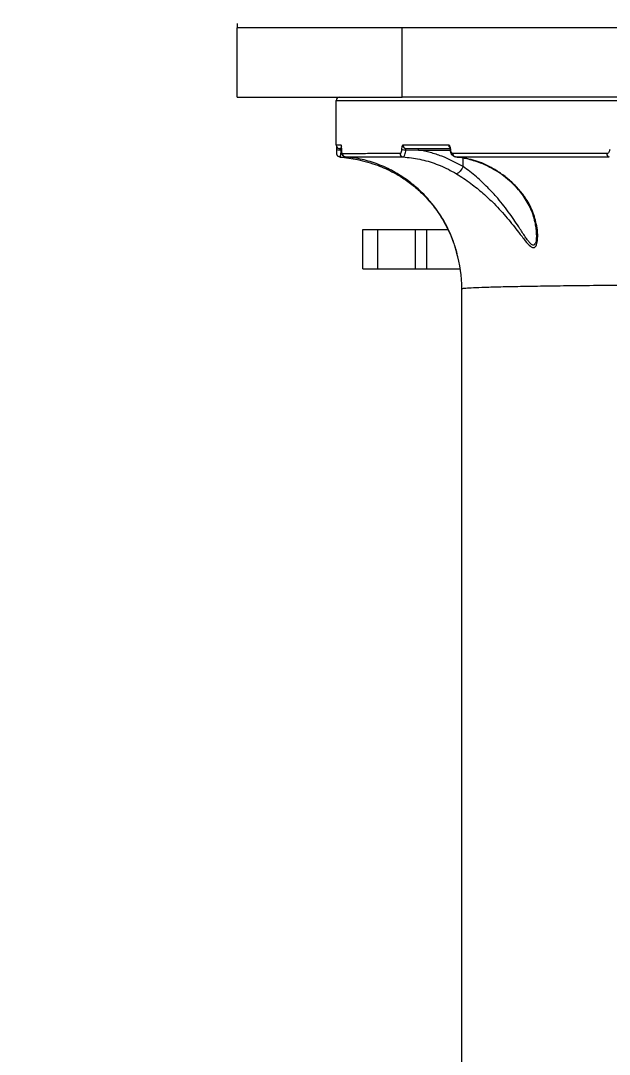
# Model space of a CAD drawing. Header units: millimetres. Extents: x -4781 to 5098, y -4410 to 4664.
# Drawn here: x -2095.6 to -1917.4, y 346.7 to 659.6 of the extents above; entities that cross this region are included whole.
import ezdxf

# ---------------------------------------------------------------- set-up
doc = ezdxf.new("R2010")
doc.units = ezdxf.units.MM
for name, color, linetype in [('DIKOM_ОБЪЕКТ', 7, 'Continuous'), ('DIKOM_РАЗМЕР_ЗОНА', 7, 'Continuous'), ('DIKOM_РАЗМЕР_ОБЪЕКТА', 7, 'Continuous')]:
    doc.layers.add(name, color=color, linetype=linetype)
doc.styles.add('style1', font='arial.ttf', dxfattribs={"width": 0.8})
doc.dimstyles.new('1-50', dxfattribs={"dimtxt": 300, "dimasz": 200, "dimexe": 100, "dimexo": 0, "dimgap": 100, "dimtad": 1, "dimtxsty": 'style1', "dimcen": 200, "dimclrd": 7, "dimclre": 7, "dimclrt": 7, "dimadec": 1, "dimazin": 2, "dimtfac": 1, "dimtmove": 0, "dimatfit": 2, "dimfxl": 0, "dimlwd": 25, "dimlwe": 18, "dimarcsym": 0})

# ---------------------------------------------------------------- blocks, each defined once
blk = doc.blocks.new('*D54')
at = {"layer": 'Defpoints', "color": 0, "transparency": 16777216}
for p in [(2534.93, 1098.4), (-3331.22, 763.4), (2534.93, -3200.56)]:
    blk.add_point(p, dxfattribs=at)
at = {"layer": 'DIKOM_РАЗМЕР_ОБЪЕКТА', "color": 7, "lineweight": 18, "transparency": 16777216}
for p, q in [((2534.93, 1098.4), (2534.93, -3300.56)), ((-3331.22, 763.4), (-3331.22, -3300.56))]:
    blk.add_line(p, q, dxfattribs=at)
at = {"layer": 'DIKOM_РАЗМЕР_ОБЪЕКТА', "color": 7, "lineweight": 25, "transparency": 16777216}
blk.add_line((-3131.22, -3200.56), (2334.93, -3200.56), dxfattribs=at)
at = {"layer": 'DIKOM_РАЗМЕР_ОБЪЕКТА', "color": 7, "transparency": 16777216}
for points in [[(-3131.22, -3167.23), (-3131.22, -3233.9), (-3331.22, -3200.56)], [(2334.93, -3167.23), (2334.93, -3233.9), (2534.93, -3200.56)]]:
    blk.add_solid(points, dxfattribs=at)
at = {"layer": 'DIKOM_РАЗМЕР_ОБЪЕКТА', "color": 7, "transparency": 16777216, "insert": (941.13, -2947.39), "char_height": 300, "attachment_point": 5, "style": 'style1'}
blk.add_mtext('5870', dxfattribs=at)
blk = doc.blocks.new('*D57')
at = {"layer": 'Defpoints', "color": 0, "transparency": 16777216}
for p in [(4034.06, 1180.11), (-4781.22, 856.14), (4034.06, -4310.06)]:
    blk.add_point(p, dxfattribs=at)
at = {"layer": 'DIKOM_РАЗМЕР_ЗОНА', "color": 7, "lineweight": 18, "transparency": 16777216}
for p, q in [((4034.06, 1180.11), (4034.06, -4410.06)), ((-4781.22, 856.14), (-4781.22, -4410.06))]:
    blk.add_line(p, q, dxfattribs=at)
at = {"layer": 'DIKOM_РАЗМЕР_ЗОНА', "color": 7, "lineweight": 25, "transparency": 16777216}
blk.add_line((-4581.22, -4310.06), (3834.06, -4310.06), dxfattribs=at)
at = {"layer": 'DIKOM_РАЗМЕР_ЗОНА', "color": 7, "transparency": 16777216}
for points in [[(-4581.22, -4276.72), (-4581.22, -4343.39), (-4781.22, -4310.06)], [(3834.06, -4276.72), (3834.06, -4343.39), (4034.06, -4310.06)]]:
    blk.add_solid(points, dxfattribs=at)
at = {"layer": 'DIKOM_РАЗМЕР_ЗОНА', "color": 7, "transparency": 16777216, "insert": (-1490.8, -4056.88), "char_height": 300, "attachment_point": 5, "style": 'style1'}
blk.add_mtext('8820', dxfattribs=at)

msp = doc.modelspace()

# ---------------------------------------------------------------- linework, layer by layer
at = {"layer": 'DIKOM_ОБЪЕКТ', "color": 7, "linetype": 'Continuous', "lineweight": 15}
for p, q in [((-2030.081, 658.736), (-2030.081, 657.397)), ((-2030.081, 636.396), (-2030.081, 657.397)), ((-2025.081, 657.397), (-2030.081, 657.397)), ((-1815.081, 657.397), (-2025.081, 657.397)), ((-1980.081, 636.396), (-1980.081, 657.397)), ((-2030.081, 636.396), (-1980.081, 636.396)), ((-2000.081, 621.894), (-2000.081, 635.397)), ((-1999.951, 635.396), (-1999.954, 635.396)), ((-1180.081, 636.396), (-1980.081, 636.396)), ((-1979.023, 620.468), (-1975.172, 620.396)), ((-1975.172, 620.396), (-1965.491, 620.396)), ((-1961.666, 615.399), (-1961.666, 617.913)), ((-1992.081, 584.397), (-1992.081, 596.396)), ((-1992.081, 596.396), (-1987.465, 596.396)), ((-1987.465, 584.397), (-1987.465, 596.396)), ((-1987.465, 596.396), (-1976.058, 596.396)), ((-1976.058, 584.397), (-1976.058, 596.396)), ((-1976.058, 596.396), (-1972.712, 596.396)), ((-1972.712, 584.397), (-1972.712, 596.396)), ((-1972.712, 596.396), (-1966.376, 596.396)), ((-1939.511, 595.007), (-1939.516, 594.786)), ((-1992.081, 584.397), (-1987.465, 584.397)), ((-1987.465, 584.397), (-1976.058, 584.397)), ((-1976.058, 584.397), (-1972.712, 584.397)), ((-1972.712, 584.397), (-1962.534, 584.397)), ((-1962.081, 280.339), (-1962.081, 578.381))]:
    msp.add_line(p, q, dxfattribs=at)
at = {"layer": 'DIKOM_ОБЪЕКТ', "color": 7, "linetype": 'Continuous', "lineweight": 15, "flags": 128}
for points in [[(-1999.123, 636.396), (-1999.095, 636.396), (-1999.081, 636.396)], [(-1975.172, 620.396), (-1975.168, 620.494), (-1975.158, 620.588), (-1975.142, 620.674), (-1975.12, 620.75), (-1975.093, 620.812), (-1975.063, 620.858), (-1975.03, 620.887), (-1974.996, 620.897)], [(-1965.514, 620.539), (-1965.511, 620.551), (-1965.485, 620.572), (-1965.434, 620.595)]]:
    msp.add_lwpolyline(points, dxfattribs=at)
at = {"layer": 'DIKOM_ОБЪЕКТ', "color": 7, "linetype": 'Continuous', "lineweight": 15}
for centre, radius, start, end in [((-1999.081, 635.396), 1, 92.4237, 179.09584), ((-1999.081, 621.896), 1, 179.1299, 270.00042), ((-1999.011, 622.818), 2.389, 247.544, 280.31066), ((-1997.59, 621.896), 1.002, 180.05823, 207.73783), ((-1979.23, 624.649), 4.186, 254.96057, 272.83006), ((-1978.893, 621.872), 0.976, 178.84729, 268.59917), ((-1965.028, 621.885), 1.028, 179.68601, 231.90423), ((-1997.275, 619.297), 0.999, 179.99264, 265.88918), ((-1979.78, 619.299), 0.981, 179.09654, 265.05097), ((-1963.852, 619.291), 0.966, 178.18308, 263.91896), ((-1917.257, 619.258), 0.93, 175.45543, 259.87642), ((-2002.079, 578.396), 39.998, 0.0023, 16.01869)]:
    msp.add_arc(centre, radius, start, end, dxfattribs=at)
for points, knots in [([(-1999.954, 635.396), (-1999.991, 635.396), (-2000.17, 635.396), (-1999.148, 635.396), (-1996.821, 635.396), (-1993.075, 635.396), (-1988.085, 635.396), (-1981.887, 635.396), (-1974.388, 635.396), (-1965.557, 635.396), (-1955.391, 635.396), (-1944.117, 635.396), (-1931.798, 635.396), (-1918.521, 635.396), (-1904.068, 635.396), (-1888.441, 635.396), (-1871.666, 635.396), (-1854.112, 635.396), (-1835.859, 635.396), (-1816.998, 635.396), (-1797.221, 635.396), (-1776.56, 635.396), (-1755.067, 635.396), (-1734.138, 635.396), (-1713.931, 635.396), (-1694.561, 635.396), (-1674.856, 635.396), (-1654.865, 635.396), (-1634.804, 635.396), (-1614.773, 635.396), (-1596.905, 635.396), (-1585.662, 635.396), (-1581.083, 635.396)], [0, 0, 0, 0, 0.0094889, 0.0458484, 0.0822376, 0.118597, 0.1539301, 0.1892906, 0.2246237, 0.2609833, 0.2973723, 0.333732, 0.369065, 0.4044255, 0.4397585, 0.4761179, 0.5125073, 0.5488666, 0.5841996, 0.61956, 0.6548933, 0.6912527, 0.7276416, 0.7640013, 0.7947534, 0.8255417, 0.8563299, 0.8874098, 0.9184899, 0.9487826, 0.979144, 1, 1, 1, 1]), ([(-1998.592, 621.895), (-1998.647, 621.895), (-1998.923, 621.895), (-1999.551, 621.896), (-2000.082, 621.896), (-2000.011, 621.896), (-1999.989, 621.896)], [0, 0, 0, 0, 0.0564077, 0.2820496, 0.779532, 1, 1, 1, 1]), ([(-1999.924, 620.605), (-1999.924, 620.624), (-1999.925, 620.809), (-1999.928, 621.113), (-1999.933, 621.316), (-1999.935, 621.404)], [0, 0, 0, 0, 0.0622222, 0.5929627, 1, 1, 1, 1]), ([(-1999.004, 618.302), (-1999.03, 618.301), (-1999.165, 618.301), (-1999.377, 618.404), (-1999.595, 618.57), (-1999.734, 618.753), (-1999.816, 618.921), (-1999.855, 619.055), (-1999.874, 619.152), (-1999.888, 619.258), (-1999.902, 619.433), (-1999.914, 619.779), (-1999.922, 620.23), (-1999.923, 620.516), (-1999.923, 620.61)], [0, 0, 0, 0, 0.022522, 0.1179616, 0.1960376, 0.2624554, 0.3183264, 0.3623157, 0.3988577, 0.4435773, 0.5497624, 0.7507471, 0.9183746, 1, 1, 1, 1]), ([(-1998.931, 620.897), (-1998.981, 620.897), (-1999.069, 620.897), (-1998.549, 620.897), (-1998.319, 620.897)], [0, 0, 0, 0, 0.5579511, 1, 1, 1, 1]), ([(-1998.583, 620.467), (-1998.591, 620.513), (-1998.6, 620.568), (-1998.637, 620.665), (-1998.693, 620.763), (-1998.795, 620.855), (-1998.89, 620.892), (-1998.948, 620.896), (-1998.964, 620.897)], [0, 0, 0, 0, 0.1521999, 0.182411, 0.3867785, 0.6239363, 0.8956425, 1, 1, 1, 1]), ([(-1998.951, 618.285), (-1998.937, 618.288), (-1998.887, 618.3), (-1998.799, 618.503), (-1998.702, 618.996), (-1998.624, 619.667), (-1998.597, 620.199), (-1998.583, 620.467)], [0, 0, 0, 0, 0.0902846, 0.3321966, 0.5591004, 0.7776178, 1, 1, 1, 1]), ([(-1998.433, 620.565), (-1998.433, 620.601), (-1998.436, 620.781), (-1998.45, 621.113), (-1998.481, 621.505), (-1998.531, 621.825), (-1998.57, 621.87), (-1998.592, 621.895)], [0, 0, 0, 0, 0.0440623, 0.2246185, 0.4338366, 0.687465, 1, 1, 1, 1]), ([(-1998.44, 620.642), (-1998.441, 620.708), (-1998.444, 620.908), (-1998.463, 621.199), (-1998.485, 621.43), (-1998.506, 621.538), (-1998.504, 621.53), (-1998.503, 621.529)], [0, 0, 0, 0, 0.1347531, 0.4104812, 0.7093884, 0.9368973, 1, 1, 1, 1]), ([(-1997.354, 618.305), (-1997.36, 618.305), (-1997.489, 618.291), (-1997.716, 618.386), (-1997.971, 618.552), (-1998.139, 618.753), (-1998.244, 618.951), (-1998.317, 619.171), (-1998.372, 619.453), (-1998.414, 619.877), (-1998.436, 620.335), (-1998.436, 620.59), (-1998.436, 620.661)], [0, 0, 0, 0, 0.00585251, 0.11434884, 0.20224138, 0.28054057, 0.35448486, 0.43615366, 0.57858206, 0.78125384, 0.93864234, 1, 1, 1, 1]), ([(-1998.273, 619.297), (-1998.297, 619.322), (-1998.339, 619.365), (-1998.387, 619.679), (-1998.418, 620.054), (-1998.43, 620.368), (-1998.432, 620.537), (-1998.433, 620.565)], [0, 0, 0, 0, 0.3277012, 0.5739385, 0.7796991, 0.9628277, 1, 1, 1, 1]), ([(-1980.316, 620.607), (-1980.328, 620.441), (-1980.351, 620.11), (-1980.447, 619.7), (-1980.575, 619.416), (-1980.686, 619.321), (-1980.749, 619.316), (-1980.76, 619.315)], [0, 0, 0, 0, 0.2364428, 0.4728657, 0.709891, 0.9468326, 1, 1, 1, 1]), ([(-1979.869, 621.892), (-1979.88, 621.891), (-1979.944, 621.885), (-1980.058, 621.79), (-1980.186, 621.508), (-1980.282, 621.1), (-1980.305, 620.771), (-1980.316, 620.607)], [0, 0, 0, 0, 0.0545828, 0.2913305, 0.5277759, 0.7639807, 1, 1, 1, 1]), ([(-1966.056, 621.89), (-1966.318, 621.89), (-1967.627, 621.89), (-1970.757, 621.891), (-1975.223, 621.891), (-1978.319, 621.892), (-1979.869, 621.892)], [0, 0, 0, 0, 0.0507681, 0.2538477, 0.6266908, 1, 1, 1, 1]), ([(-1979.864, 618.322), (-1979.844, 618.324), (-1979.733, 618.332), (-1979.53, 618.49), (-1979.291, 618.961), (-1979.104, 619.642), (-1979.05, 620.193), (-1979.023, 620.468)], [0, 0, 0, 0, 0.0531343, 0.2899689, 0.5267741, 0.7632697, 1, 1, 1, 1]), ([(-1979.023, 620.468), (-1979.021, 620.523), (-1979.017, 620.633), (-1978.994, 620.769), (-1978.964, 620.863), (-1978.935, 620.894), (-1978.92, 620.896), (-1978.917, 620.897)], [0, 0, 0, 0, 0.2356341, 0.471574, 0.7083605, 0.9452238, 1, 1, 1, 1]), ([(-1978.917, 620.897), (-1976.84, 620.897), (-1972.805, 620.897), (-1967.932, 620.897), (-1965.567, 620.897)], [0, 0, 0, 0, 0.51455294, 1, 1, 1, 1]), ([(-1961.666, 615.399), (-1963.8, 616.536), (-1967.01, 618.247), (-1971.614, 619.701), (-1973.983, 620.164), (-1975.172, 620.396)], [0, 0, 0, 0, 0.49712186, 0.74752745, 1, 1, 1, 1]), ([(-1965.434, 620.595), (-1965.435, 620.616), (-1965.449, 620.805), (-1965.504, 621.158), (-1965.647, 621.561), (-1965.84, 621.838), (-1965.984, 621.873), (-1966.056, 621.89)], [0, 0, 0, 0, 0.0299565, 0.261755, 0.5039027, 0.7519624, 1, 1, 1, 1]), ([(-1965.518, 620.537), (-1965.521, 620.598), (-1965.53, 620.742), (-1965.57, 620.93), (-1965.613, 621.064), (-1965.643, 621.118), (-1965.636, 621.109), (-1965.634, 621.106)], [0, 0, 0, 0, 0.19506, 0.4660698, 0.7153506, 0.9293246, 1, 1, 1, 1]), ([(-1963.994, 618.346), (-1964.144, 618.368), (-1964.454, 618.412), (-1964.844, 618.701), (-1965.167, 619.117), (-1965.402, 619.719), (-1965.514, 620.245), (-1965.514, 620.538), (-1965.514, 620.539)], [0, 0, 0, 0, 0.1546185, 0.3176362, 0.49660888, 0.72725054, 0.99896369, 1, 1, 1, 1]), ([(-1964.818, 619.322), (-1964.89, 619.339), (-1965.033, 619.373), (-1965.224, 619.643), (-1965.364, 620.038), (-1965.419, 620.385), (-1965.432, 620.571), (-1965.434, 620.595)], [0, 0, 0, 0, 0.2478616, 0.4958649, 0.7365371, 0.9670028, 1, 1, 1, 1]), ([(-1917.288, 620.599), (-1917.311, 620.441), (-1917.356, 620.123), (-1917.539, 619.729), (-1917.786, 619.449), (-1918.015, 619.341), (-1918.15, 619.333), (-1918.184, 619.332)], [0, 0, 0, 0, 0.2262552, 0.4525987, 0.6823449, 0.9207472, 1, 1, 1, 1]), ([(-1998.951, 618.285), (-1997.165, 618.094), (-1993.286, 617.678), (-1989.56, 616.445), (-1987.549, 615.78)], [0, 0, 0, 0, 0.4605021, 1, 1, 1, 1]), ([(-1980.76, 619.315), (-1982.863, 619.314), (-1987.069, 619.311), (-1991.954, 619.307), (-1995.862, 619.302), (-1997.47, 619.299), (-1998.273, 619.297)], [0, 0, 0, 0, 0.248596, 0.497193, 0.7485966, 1, 1, 1, 1]), ([(-1997.346, 618.301), (-1996.554, 618.303), (-1994.969, 618.308), (-1991.102, 618.312), (-1986.229, 618.318), (-1981.986, 618.321), (-1979.864, 618.322)], [0, 0, 0, 0, 0.2485969, 0.4971939, 0.7485969, 1, 1, 1, 1]), ([(-1969.92, 602.661), (-1970.354, 603.231), (-1971.773, 605.093), (-1974.416, 607.916), (-1977.917, 610.907), (-1981.863, 613.551), (-1986.244, 615.742), (-1991.029, 617.354), (-1994.761, 618.076), (-1996.873, 618.26), (-1997.346, 618.301)], [0, 0, 0, 0, 0.0601145, 0.1962322, 0.3328131, 0.4690602, 0.6303273, 0.7921154, 0.9534333, 1, 1, 1, 1]), ([(-1979.864, 618.322), (-1978.177, 618.141), (-1974.771, 617.776), (-1969.756, 616.271), (-1966.091, 614.615), (-1964.126, 613.462), (-1963.711, 613.219)], [0, 0, 0, 0, 0.2991642, 0.6039897, 0.9163485, 1, 1, 1, 1]), ([(-1918.184, 619.332), (-1920.276, 619.331), (-1926.395, 619.33), (-1935.92, 619.329), (-1946.465, 619.326), (-1956.211, 619.324), (-1961.949, 619.322), (-1964.818, 619.322)], [0, 0, 0, 0, 0.11445337, 0.33476488, 0.55507682, 0.77753912, 1, 1, 1, 1]), ([(-1958.55, 617.179), (-1959.207, 617.372), (-1960.788, 617.836), (-1962.618, 618.162), (-1963.784, 618.211), (-1964.006, 618.221)], [0, 0, 0, 0, 0.3651477, 0.8787688, 1, 1, 1, 1]), ([(-1963.955, 618.33), (-1961.12, 618.331), (-1955.451, 618.334), (-1945.772, 618.336), (-1935.228, 618.339), (-1925.653, 618.341), (-1919.508, 618.342), (-1917.421, 618.343)], [0, 0, 0, 0, 0.2203109, 0.4406225, 0.6630851, 0.885546, 1, 1, 1, 1]), ([(-1945.294, 609.03), (-1946.184, 609.909), (-1947.903, 611.607), (-1950.69, 613.689), (-1954.189, 615.772), (-1958.609, 617.612), (-1962.157, 618.089), (-1963.955, 618.33)], [0, 0, 0, 0, 0.1647968, 0.3184447, 0.4735204, 0.7333091, 1, 1, 1, 1]), ([(-1945.633, 609.174), (-1946.301, 609.833), (-1947.697, 611.211), (-1949.99, 613), (-1952.463, 614.614), (-1955.064, 615.935), (-1957.104, 616.795), (-1958.286, 617.109), (-1958.55, 617.179)], [0, 0, 0, 0, 0.1729684, 0.3615856, 0.5530815, 0.7471726, 0.9434097, 1, 1, 1, 1]), ([(-1987.111, 615.909), (-1987.151, 615.875), (-1987.303, 615.741), (-1987.443, 615.742), (-1987.535, 615.775), (-1987.549, 615.78)], [0, 0, 0, 0, 0.2294647, 0.8826993, 1, 1, 1, 1]), ([(-1987.549, 615.78), (-1986.759, 615.467), (-1985.102, 614.813), (-1982.56, 613.541), (-1979.695, 611.848), (-1976.711, 609.676), (-1973.398, 606.702), (-1970.281, 603.108), (-1967.579, 599.053), (-1965.526, 594.921), (-1964.326, 591.769), (-1963.753, 589.851), (-1963.652, 589.495), (-1963.635, 589.436)], [0, 0, 0, 0, 0.0625801, 0.1312567, 0.1999723, 0.2957868, 0.3917506, 0.5245215, 0.6575057, 0.7865914, 0.9152448, 0.9858971, 1, 1, 1, 1]), ([(-1961.667, 615.391), (-1961.806, 615.147), (-1962.085, 614.657), (-1962.58, 614.006), (-1963.064, 613.511), (-1963.427, 613.272), (-1963.625, 613.216), (-1963.695, 613.218), (-1963.711, 613.219)], [0, 0, 0, 0, 0.2114997, 0.4230109, 0.6344305, 0.8459115, 0.9647727, 1, 1, 1, 1]), ([(-1961.667, 615.391), (-1961.667, 615.393), (-1961.666, 615.395), (-1961.666, 615.398), (-1961.666, 615.399)], [0, 0, 0, 0, 0.6768983, 1, 1, 1, 1]), ([(-1939.516, 594.786), (-1939.512, 594.292), (-1939.501, 593.155), (-1939.832, 592), (-1940.279, 591.64), (-1940.734, 591.653), (-1941.265, 592.015), (-1941.982, 592.865), (-1943.015, 594.313), (-1944.782, 597.077), (-1947.523, 601.177), (-1950.813, 605.42), (-1954.221, 609.155), (-1957.09, 611.854), (-1959.614, 613.903), (-1960.98, 614.933), (-1961.667, 615.391), (-1961.667, 615.391)], [0, 0, 0, 0, 0.0495318, 0.114103, 0.1510984, 0.1620301, 0.2069001, 0.2429128, 0.2799628, 0.3724774, 0.5140893, 0.6592615, 0.766658, 0.8765021, 0.9378005, 0.9999568, 1, 1, 1, 1]), ([(-1963.711, 613.219), (-1962.975, 612.76), (-1961.502, 611.843), (-1958.774, 609.907), (-1955.636, 607.367), (-1951.9, 603.86), (-1948.258, 599.817), (-1945.197, 595.952), (-1942.951, 592.996), (-1941.479, 591.332), (-1940.412, 590.734), (-1939.641, 591.096), (-1939.148, 592.549), (-1939.035, 594.794), (-1939.408, 598.036), (-1940.534, 601.897), (-1942.547, 605.836), (-1944.492, 608.098), (-1945.294, 609.03)], [0, 0, 0, 0, 0.0404334, 0.080881, 0.1509578, 0.2211465, 0.3139196, 0.4066953, 0.468102, 0.5184407, 0.5509402, 0.5857413, 0.6308327, 0.6892187, 0.7478297, 0.84126, 0.9345817, 1, 1, 1, 1]), ([(-1939.468, 594.782), (-1939.465, 594.982), (-1939.453, 595.615), (-1939.573, 596.923), (-1939.898, 598.743), (-1940.502, 600.876), (-1941.367, 603.045), (-1942.483, 605.139), (-1943.793, 607.048), (-1944.847, 608.384), (-1945.529, 609.052), (-1945.644, 609.164)], [0, 0, 0, 0, 0.0483949, 0.1531656, 0.2804576, 0.4200698, 0.5730829, 0.7138553, 0.8479505, 0.974434, 1, 1, 1, 1]), ([(-1945.589, 609.222), (-1945.525, 609.156), (-1945.443, 609.073), (-1945.32, 609.037), (-1945.294, 609.03)], [0, 0, 0, 0, 0.7888697, 1, 1, 1, 1]), ([(-1963.515, 589.036), (-1963.51, 589.024), (-1963.494, 588.983), (-1963.684, 589.738), (-1964.037, 590.962), (-1964.825, 593.374), (-1966.318, 596.92), (-1968.297, 600.4), (-1969.644, 602.276), (-1969.92, 602.661)], [0, 0, 0, 0, 0.04165269, 0.1368019, 0.24481351, 0.3532876, 0.63954093, 0.92612457, 1, 1, 1, 1]), ([(-1961.982, 578.395), (-1961.97, 578.432), (-1961.941, 578.524), (-1960.568, 578.66), (-1957.95, 578.805), (-1954.092, 578.941), (-1949.063, 579.07), (-1942.87, 579.188), (-1935.535, 579.3), (-1927.048, 579.403), (-1917.451, 579.5), (-1906.773, 579.591), (-1895.068, 579.674), (-1882.388, 579.752), (-1868.772, 579.822), (-1854.229, 579.889), (-1838.804, 579.948), (-1822.539, 580.004), (-1805.514, 580.054), (-1787.805, 580.099), (-1769.119, 580.14), (-1749.454, 580.177), (-1728.841, 580.21), (-1707.682, 580.239), (-1686.04, 580.262), (-1664.016, 580.281), (-1649.094, 580.29), (-1641.636, 580.294)], [0, 0, 0, 0, 0.0268298, 0.0668679, 0.1070328, 0.1472624, 0.1874918, 0.2276561, 0.267694, 0.3075987, 0.3476304, 0.3877263, 0.4278217, 0.4678527, 0.5077573, 0.5475672, 0.5875027, 0.6275025, 0.667502, 0.7074376, 0.747247, 0.7892907, 0.8313712, 0.8734148, 0.9155973, 0.9578173, 1, 1, 1, 1])]:
    msp.add_open_spline(points, degree=3, knots=knots, dxfattribs=at)

# ---------------------------------------------------------------- dimensions: what is measured, and where the dimension line sits
at = {"layer": 'DIKOM_РАЗМЕР_ЗОНА'}
dim = msp.add_linear_dim(base=(4034.06, -4310.056), p1=(-4781.222, 856.139), p2=(4034.06, 1180.105), text='8820', dimstyle='1-50', dxfattribs=at)
dim.commit()
dim.dimension.update_dxf_attribs({"geometry": '*D57', "text_midpoint": (-1490.8, -4310.056), "dimtype": 160})
at = {"layer": 'DIKOM_РАЗМЕР_ОБЪЕКТА'}
dim = msp.add_linear_dim(base=(2534.928, -3200.563), p1=(-3331.222, 763.397), p2=(2534.928, 1098.401), text='5870', dimstyle='1-50', dxfattribs=at)
dim.commit()
dim.dimension.update_dxf_attribs({"geometry": '*D54', "text_midpoint": (941.132, -3200.563), "dimtype": 160})

doc.saveas('drawing.dxf')
